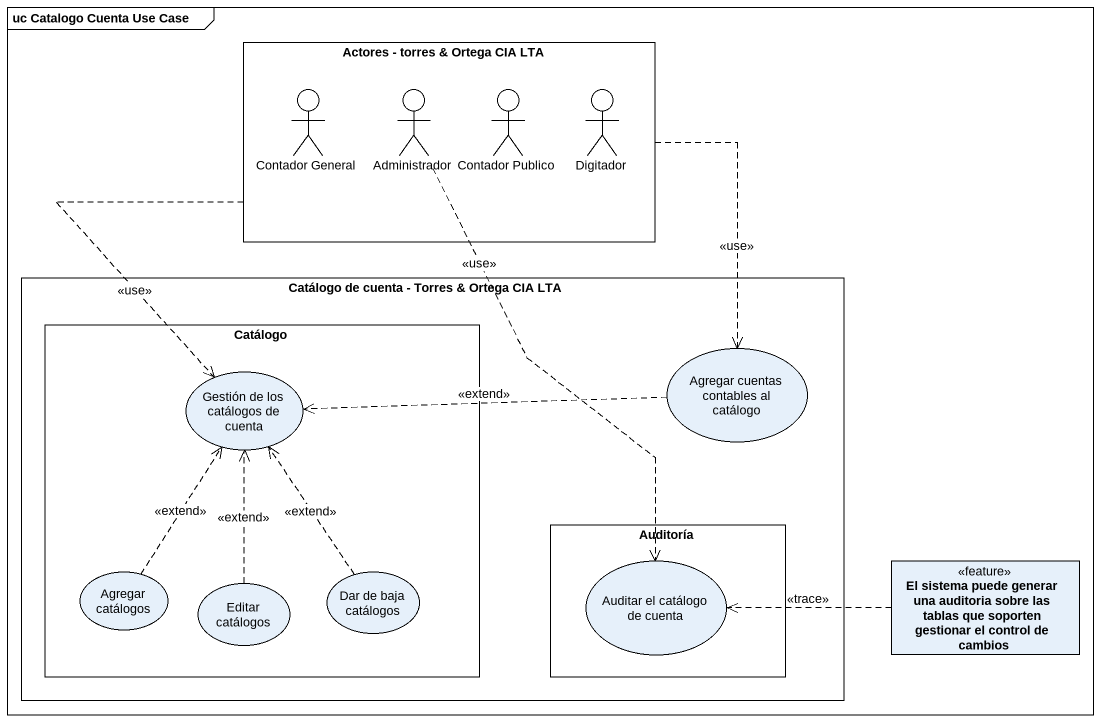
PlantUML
@startuml
mainframe uc Catalogo Cuenta Use Case
allowmixing
hide circle
hide empty members
rectangle "Actores - torres & Ortega CIA LTA" as Actores_torres_Ortega_CIA {
  actor "Contador General" as Contador_General
  actor Administrador
  actor "Contador Publico" as Contador_Publico
  actor Digitador
}
rectangle "Catálogo de cuenta - Torres & Ortega CIA LTA" as Catálogo_de_cuenta_Torres {
  rectangle Catálogo {
    usecase "Gestión de los catálogos de cuenta" as Gestión_de_los_catálogos_de
    usecase "Agregar catálogos" as Agregar_catálogos
    usecase "Dar de baja catálogos" as Dar_de_baja_catálogos
    usecase "Editar catálogos" as Editar_catálogos
  }
  usecase "Agregar cuentas contables al catálogo" as Agregar_cuentas_contables
  rectangle Auditoría {
    usecase "Auditar el catálogo de cuenta" as Auditar_el_catálogo_de
  }
}
class "El sistema puede generar una auditoria sobre las tablas que soporten gestionar el control de cambios" as El_sistema_puede_generar <<feature>>
Actores_torres_Ortega_CIA ..> Agregar_cuentas_contables : <<use>>
Actores_torres_Ortega_CIA ..> Gestión_de_los_catálogos_de : <<use>>
Administrador ..> Auditar_el_catálogo_de : <<use>>
Agregar_cuentas_contables .left.> Gestión_de_los_catálogos_de : <<extend>>
Agregar_catálogos .up.> Gestión_de_los_catálogos_de : <<extend>>
Dar_de_baja_catálogos .up.> Gestión_de_los_catálogos_de : <<extend>>
El_sistema_puede_generar .left.> Auditar_el_catálogo_de : <<trace>>
Editar_catálogos .up.> Gestión_de_los_catálogos_de : <<extend>>
@enduml
